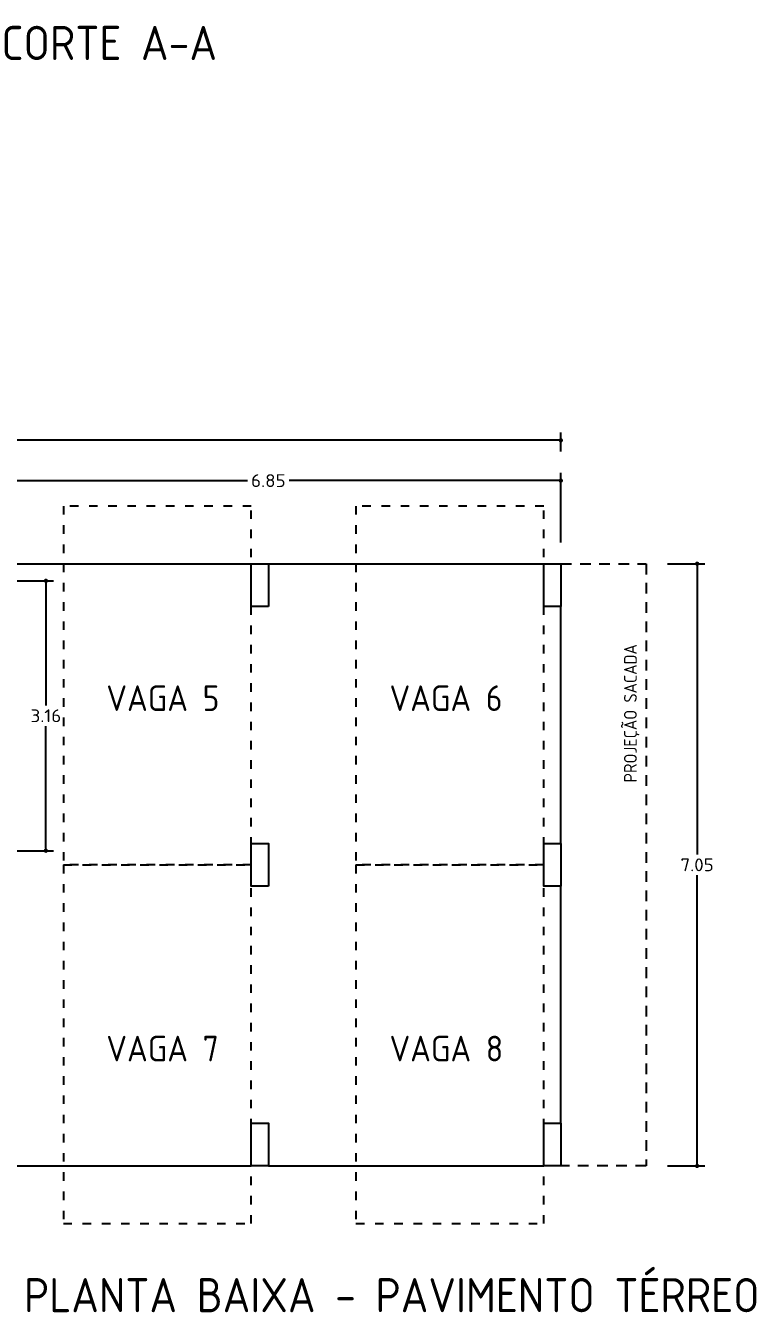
# Model space of a CAD drawing. Extents: x -45.1 to 25.3, y 0 to 51.8.
# Drawn here: x -31.7 to -23.15, y 2.25 to 17.31 of the extents above; entities that cross this region are included whole.
import ezdxf

# ---------------------------------------------------------------- set-up
doc = ezdxf.new("R2010")
doc.units = 0
doc.header["$MEASUREMENT"] = 0
doc.linetypes.add('DOT2', pattern=[0.125, 0, -0.125])
doc.linetypes.add('HIDDEN2', pattern=[0.1875, 0.125, -0.0625])
doc.layers.get('0').update_dxf_attribs({"linetype": 'CONTINUOUS'})
doc.layers.get('Defpoints').update_dxf_attribs({"linetype": 'CONTINUOUS'})
for name, color, linetype in [('COTA', 1, 'CONTINUOUS'), ('PAREDE', 4, 'CONTINUOUS'), ('PROJECAO', 1, 'HIDDEN2')]:
    doc.layers.add(name, color=color, linetype=linetype)
doc.styles.get("Standard").update_dxf_attribs({"font": 'isocp.shx', "width": 1.2})
doc.styles.add('TCTABELA-TXT', font='isocp.shx')
doc.dimstyles.new('eixos', dxfattribs={"dimscale": 0.5, "dimtxt": 0.3, "dimasz": 0.1, "dimexe": 0.18, "dimexo": 0.5, "dimgap": 0.09, "dimtad": 0, "dimtih": 1, "dimtoh": 1, "dimzin": 0, "dimdsep": 46, "dimtxsty": 'Standard', "dimblk": 'DOT', "dimcen": 0.09, "dimadec": 0, "dimazin": 0, "dimtfac": 1, "dimtofl": 0, "dimtmove": 0, "dimatfit": 3, "dimfxl": 1, "dimtolj": 1, "dimtzin": 0, "dimarcsym": 0})

# ---------------------------------------------------------------- blocks, each defined once
blk = doc.blocks.new('_Dot')
at = {"color": 0, "linetype": 'ByBlock', "lineweight": -2}
blk.add_line((-0.5, 0), (-1, 0), dxfattribs=at)
at = {"color": 0, "linetype": 'ByBlock', "const_width": 0.5}
blk.add_lwpolyline([(-0.25, 0, 1), (0.25, 0, 1)], format="xyb", close=True, dxfattribs=at)
blk = doc.blocks.new('*D60')
at = {"layer": 'COTA', "color": 0, "lineweight": -2, "transparency": 16777216}
for p, q in [((-32.286, 11.263), (-32.286, 12.076)), ((-25.436, 11.263), (-25.436, 12.076)), ((-32.236, 11.986), (-29.104, 11.986)), ((-25.486, 11.986), (-28.618, 11.986))]:
    blk.add_line(p, q, dxfattribs=at)
at = {"layer": 'Defpoints', "color": 0, "transparency": 16777216}
for p in [(-25.436, 11.986), (-32.286, 11.013), (-25.436, 11.013)]:
    blk.add_point(p, dxfattribs=at)
at = {"layer": 'COTA', "color": 0, "lineweight": -2, "transparency": 16777216, "xscale": 0.05, "yscale": 0.05, "zscale": 0.05, "rotation": 180}
blk.add_blockref('_Dot', (-32.286, 11.986), dxfattribs=at)
at = {"layer": 'COTA', "color": 0, "lineweight": -2, "transparency": 16777216, "xscale": 0.05, "yscale": 0.05, "zscale": 0.05}
blk.add_blockref('_Dot', (-25.436, 11.986), dxfattribs=at)
at = {"layer": 'COTA', "color": 0, "transparency": 16777216, "insert": (-28.861, 11.986), "char_height": 0.15, "attachment_point": 5}
blk.add_mtext('\\A1;6.85', dxfattribs=at)
blk = doc.blocks.new('*D61')
at = {"layer": 'COTA', "color": 0, "lineweight": -2, "transparency": 16777216}
for p, q in [((-24.186, 11.013), (-23.75, 11.013)), ((-23.84, 10.963), (-23.84, 7.608)), ((-23.84, 4.013), (-23.84, 7.368)), ((-24.186, 3.963), (-23.75, 3.963))]:
    blk.add_line(p, q, dxfattribs=at)
at = {"layer": 'Defpoints', "color": 0, "transparency": 16777216}
for p in [(-24.436, 11.013), (-23.84, 11.013), (-24.436, 3.963)]:
    blk.add_point(p, dxfattribs=at)
at = {"layer": 'COTA', "color": 0, "lineweight": -2, "transparency": 16777216, "xscale": 0.05, "yscale": 0.05, "zscale": 0.05}
for p, rotation in [((-23.84, 11.013), 90), ((-23.84, 3.963), 270)]:
    blk.add_blockref('_Dot', p, dxfattribs=dict(at, rotation=rotation))
at = {"layer": 'COTA', "color": 0, "transparency": 16777216, "insert": (-23.84, 7.488), "char_height": 0.15, "attachment_point": 5}
blk.add_mtext('\\A1;7.05', dxfattribs=at)
blk = doc.blocks.new('*D68')
at = {"layer": 'COTA', "color": 0, "lineweight": -2, "transparency": 16777216}
for p, q in [((-42.036, 12.326), (-42.036, 12.548)), ((-25.436, 12.326), (-25.436, 12.548)), ((-41.986, 12.458), (-34.295, 12.458)), ((-25.486, 12.458), (-33.736, 12.458))]:
    blk.add_line(p, q, dxfattribs=at)
at = {"layer": 'Defpoints', "color": 0, "transparency": 16777216}
for p in [(-25.436, 12.458), (-42.036, 12.076), (-25.436, 12.076)]:
    blk.add_point(p, dxfattribs=at)
at = {"layer": 'COTA', "color": 0, "lineweight": -2, "transparency": 16777216, "xscale": 0.05, "yscale": 0.05, "zscale": 0.05, "rotation": 180}
blk.add_blockref('_Dot', (-42.036, 12.458), dxfattribs=at)
at = {"layer": 'COTA', "color": 0, "lineweight": -2, "transparency": 16777216, "xscale": 0.05, "yscale": 0.05, "zscale": 0.05}
blk.add_blockref('_Dot', (-25.436, 12.458), dxfattribs=at)
at = {"layer": 'COTA', "color": 0, "transparency": 16777216, "insert": (-34.015, 12.458), "char_height": 0.15, "attachment_point": 5}
blk.add_mtext('\\A1;16.60', dxfattribs=at)
blk = doc.blocks.new('*D72')
at = {"layer": 'COTA', "color": 0, "lineweight": -2, "transparency": 16777216}
for p, q in [((-32.236, 10.813), (-31.376, 10.813)), ((-31.466, 10.763), (-31.466, 9.353)), ((-31.466, 7.703), (-31.466, 9.113)), ((-32.236, 7.653), (-31.376, 7.653))]:
    blk.add_line(p, q, dxfattribs=at)
at = {"layer": 'Defpoints', "color": 0, "transparency": 16777216}
for p in [(-32.486, 10.813), (-31.466, 10.813), (-32.486, 7.653)]:
    blk.add_point(p, dxfattribs=at)
at = {"layer": 'COTA', "color": 0, "lineweight": -2, "transparency": 16777216, "xscale": 0.05, "yscale": 0.05, "zscale": 0.05}
for p, rotation in [((-31.466, 10.813), 90), ((-31.466, 7.653), 270)]:
    blk.add_blockref('_Dot', p, dxfattribs=dict(at, rotation=rotation))
at = {"layer": 'COTA', "color": 0, "transparency": 16777216, "insert": (-31.466, 9.233), "char_height": 0.15, "attachment_point": 5}
blk.add_mtext('\\A1;3.16', dxfattribs=at)

msp = doc.modelspace()

# ---------------------------------------------------------------- linework, layer by layer
for p, q in [((-32.286, 11.013), (-29.061, 11.013)), ((-28.861, 11.013), (-25.636, 11.013)), ((-25.436, 7.738), (-25.436, 10.513)), ((-25.436, 4.463), (-25.436, 7.238)), ((-32.286, 3.963), (-29.061, 3.963)), ((-28.861, 3.963), (-25.636, 3.963))]:
    msp.add_line(p, q)
at = {"linetype": 'DOT2'}
for points in [[(-31.261, 7.488), (-29.061, 7.488), (-29.061, 11.688), (-31.261, 11.688)], [(-27.836, 7.488), (-25.636, 7.488), (-25.636, 11.688), (-27.836, 11.688)], [(-31.261, 3.288), (-29.061, 3.288), (-29.061, 7.488), (-31.261, 7.488)], [(-27.836, 3.288), (-25.636, 3.288), (-25.636, 7.488), (-27.836, 7.488)]]:
    msp.add_lwpolyline(points, close=True, dxfattribs=at)
at = {"layer": 'PAREDE'}
for points in [[(-28.861, 10.513), (-29.061, 10.513), (-29.061, 11.013), (-28.861, 11.013)], [(-25.436, 10.513), (-25.636, 10.513), (-25.636, 11.013), (-25.436, 11.013)], [(-28.861, 7.238), (-29.061, 7.238), (-29.061, 7.738), (-28.861, 7.738)], [(-25.436, 7.238), (-25.636, 7.238), (-25.636, 7.738), (-25.436, 7.738)], [(-28.861, 3.963), (-29.061, 3.963), (-29.061, 4.463), (-28.861, 4.463)], [(-25.436, 3.963), (-25.636, 3.963), (-25.636, 4.463), (-25.436, 4.463)]]:
    msp.add_lwpolyline(points, close=True, dxfattribs=at)
at = {"layer": 'PROJECAO'}
msp.add_lwpolyline([(-25.436, 11.013), (-24.436, 11.013), (-24.436, 3.963), (-25.436, 3.963)], dxfattribs=at)

# ---------------------------------------------------------------- texts
at = {"color": 3}
for s, p in [('CORTE A-A', (-31.986, 16.91)), ('PLANTA BAIXA - PAVIMENTO TÉRREO', (-31.723, 2.25))]:
    msp.add_text(s, height=0.4, dxfattribs=at).set_placement(p)
at = {"style": 'TCTABELA-TXT'}
msp.add_text('PROJEÇÃO SACADA', height=0.15, rotation=90, dxfattribs=at).set_placement((-24.546, 8.452))
for s, p in [('VAGA 5', (-30.758, 9.289)), ('VAGA 6', (-27.442, 9.289)), ('VAGA 7', (-30.758, 5.187)), ('VAGA 8', (-27.442, 5.187))]:
    msp.add_text(s, height=0.3, dxfattribs=at).set_placement(p)

# ---------------------------------------------------------------- dimensions: what is measured, and where the dimension line sits
at = {"layer": 'COTA'}
dim = msp.add_linear_dim(base=(-25.436, 12.458), p1=(-42.036, 12.076), p2=(-25.436, 12.076), dimstyle='eixos', dxfattribs=at)
dim.commit()
dim.dimension.update_dxf_attribs({"geometry": '*D68', "text_midpoint": (-34.015, 12.458), "dimtype": 160})
dim = msp.add_linear_dim(base=(-25.436, 11.986), p1=(-32.286, 11.013), p2=(-25.436, 11.013), dimstyle='eixos', override={"dimtmove": 1}, dxfattribs=at)
dim.commit()
dim.dimension.update_dxf_attribs({"geometry": '*D60', "text_midpoint": (-28.861, 11.986)})
for base, p1, p2, picture, middle in [((-23.84, 11.013), (-24.436, 3.963), (-24.436, 11.013), '*D61', (-23.84, 7.488)), ((-31.466, 10.813), (-32.486, 7.653), (-32.486, 10.813), '*D72', (-31.466, 9.233))]:
    dim = msp.add_linear_dim(base=base, p1=p1, p2=p2, angle=90, dimstyle='eixos', dxfattribs=at)
    dim.commit()
    dim.dimension.update_dxf_attribs({"geometry": picture, "text_midpoint": middle})

doc.saveas('drawing.dxf')
